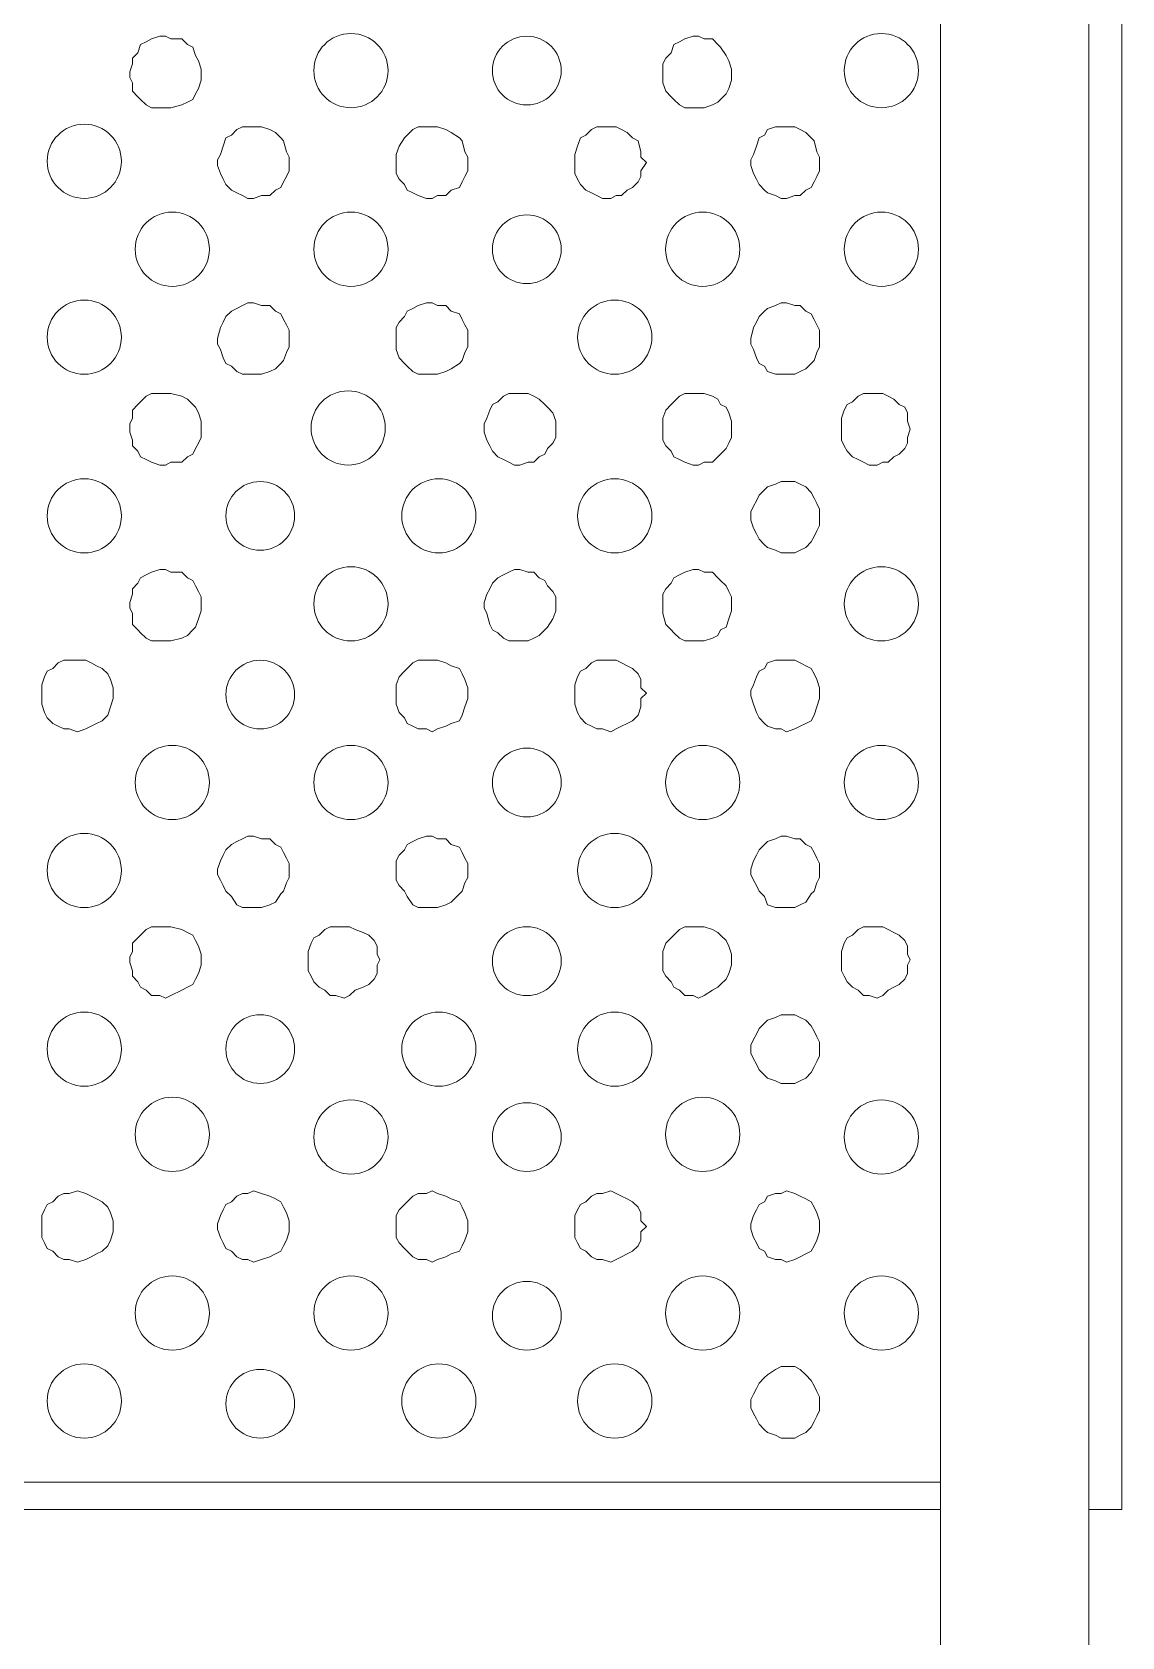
# Model space of a CAD drawing. Header units: inches. Extents: x 0.13 to 4.47, y 0.19 to 3.07.
# Drawn here: x 3.9099 to 4.094, y 0.9853 to 1.2564 of the extents above; entities that cross this region are included whole.
import ezdxf

# ---------------------------------------------------------------- set-up
doc = ezdxf.new("R2010")
doc.units = ezdxf.units.IN
doc.header["$MEASUREMENT"] = 0
doc.layers.add('PDF_PDF5_PDF12_PDF11_0', color=7, linetype='Continuous')
doc.layers.add('PDF_PDF5_PDF12_PDF11_PROYECCION 2', color=7, linetype='Continuous')

msp = doc.modelspace()

# ---------------------------------------------------------------- linework, layer by layer
at = {"layer": 'PDF_PDF5_PDF12_PDF11_0', "lineweight": 5}
msp.add_lwpolyline([(4.08842, 1.46611), (4.08842, 0.81177), (4.06335, 0.81177), (4.06335, 1.46611)], dxfattribs=at)
at = {"layer": 'PDF_PDF5_PDF12_PDF11_PROYECCION 2', "lineweight": 5}
for points in [[(4.08842, 1.00682), (4.094, 1.00682), (4.094, 1.311), (4.08842, 1.311)], [(3.29476, 1.01146), (4.06335, 1.01146)], [(3.29476, 1.00682), (4.06335, 1.00682)]]:
    msp.add_lwpolyline(points, dxfattribs=at)
for points in [[(3.93842, 1.24924), (3.93842, 1.25016), (3.93796, 1.25156), (3.93749, 1.25249), (3.93703, 1.25388), (3.9361, 1.25434), (3.93517, 1.25527), (3.93331, 1.25527), (3.93238, 1.25574), (3.93146, 1.25574), (3.93006, 1.25527), (3.92913, 1.25481), (3.9282, 1.25434), (3.92774, 1.25295), (3.92681, 1.25202), (3.92681, 1.25109), (3.92635, 1.2497), (3.92635, 1.24877), (3.92681, 1.24784), (3.92681, 1.24645), (3.92774, 1.24552), (3.9282, 1.24506), (3.92913, 1.24413), (3.93006, 1.24366), (3.93146, 1.24366), (3.93238, 1.24366), (3.93331, 1.24366), (3.93517, 1.24413), (3.9361, 1.24459), (3.93703, 1.24506), (3.93749, 1.24599), (3.93796, 1.24691), (3.93842, 1.24831)], [(4.02805, 1.24924), (4.02805, 1.25016), (4.02759, 1.25156), (4.02712, 1.25249), (4.02619, 1.25388), (4.02573, 1.25434), (4.0248, 1.25527), (4.02341, 1.25527), (4.02248, 1.25574), (4.02155, 1.25574), (4.02016, 1.25527), (4.01923, 1.25481), (4.0183, 1.25434), (4.01783, 1.25295), (4.01691, 1.25202), (4.01644, 1.25109), (4.01644, 1.2497), (4.01644, 1.24877), (4.01644, 1.24784), (4.01691, 1.24645), (4.01783, 1.24552), (4.0183, 1.24506), (4.01923, 1.24413), (4.02016, 1.24366), (4.02155, 1.24366), (4.02248, 1.24366), (4.02341, 1.24366), (4.0248, 1.24413), (4.02573, 1.24459), (4.02619, 1.24506), (4.02712, 1.24599), (4.02759, 1.24691), (4.02805, 1.24831)], [(3.95328, 1.23438), (3.95328, 1.2353), (3.95282, 1.23623), (3.95235, 1.23809), (3.95189, 1.23855), (3.95096, 1.23948), (3.95003, 1.23995), (3.94864, 1.24041), (3.94725, 1.24041), (3.94632, 1.24041), (3.94539, 1.24041), (3.94446, 1.23995), (3.94353, 1.23902), (3.9426, 1.23855), (3.94214, 1.23716), (3.94167, 1.23577), (3.94121, 1.23484), (3.94121, 1.23391), (3.94167, 1.23252), (3.94214, 1.23159), (3.9426, 1.23066), (3.94353, 1.22973), (3.94446, 1.22927), (3.94539, 1.2288), (3.94632, 1.22834), (3.94725, 1.22834), (3.94864, 1.2288), (3.95003, 1.2288), (3.95096, 1.22973), (3.95189, 1.2302), (3.95235, 1.23112), (3.95282, 1.23205), (3.95328, 1.23298)], [(3.95328, 1.23438), (3.95328, 1.2353), (3.95282, 1.23623), (3.95235, 1.23809), (3.95189, 1.23855), (3.95096, 1.23948), (3.95003, 1.23995), (3.94864, 1.24041), (3.94725, 1.24041), (3.94632, 1.24041), (3.94539, 1.24041), (3.94446, 1.23995), (3.94353, 1.23902), (3.9426, 1.23855), (3.94214, 1.23716), (3.94167, 1.23577), (3.94121, 1.23484), (3.94121, 1.23391), (3.94167, 1.23252), (3.94214, 1.23159), (3.9426, 1.23066), (3.94353, 1.22973), (3.94446, 1.22927), (3.94539, 1.2288), (3.94632, 1.22834), (3.94725, 1.22834), (3.94864, 1.2288), (3.95003, 1.2288), (3.95096, 1.22973), (3.95189, 1.2302), (3.95235, 1.23112), (3.95282, 1.23205), (3.95328, 1.23298)], [(3.98347, 1.23438), (3.98347, 1.2353), (3.983, 1.23623), (3.98254, 1.23809), (3.98208, 1.23855), (3.98068, 1.23948), (3.97975, 1.23995), (3.97836, 1.24041), (3.97743, 1.24041), (3.9765, 1.24041), (3.97511, 1.24041), (3.97418, 1.23995), (3.97325, 1.23902), (3.97279, 1.23855), (3.97186, 1.23716), (3.97139, 1.23577), (3.97139, 1.23484), (3.97139, 1.23391), (3.97139, 1.23252), (3.97186, 1.23159), (3.97279, 1.23066), (3.97325, 1.22973), (3.97418, 1.22927), (3.97511, 1.2288), (3.9765, 1.22834), (3.97743, 1.22834), (3.97836, 1.2288), (3.97975, 1.2288), (3.98068, 1.22973), (3.98208, 1.2302), (3.98254, 1.23112), (3.983, 1.23205), (3.98347, 1.23298)], [(4.01365, 1.23438), (4.01273, 1.2353), (4.01273, 1.23623), (4.01226, 1.23809), (4.01133, 1.23855), (4.0104, 1.23948), (4.00947, 1.23995), (4.00855, 1.24041), (4.00762, 1.24041), (4.00622, 1.24041), (4.0053, 1.24041), (4.00437, 1.23995), (4.00344, 1.23902), (4.00251, 1.23855), (4.00204, 1.23716), (4.00158, 1.23577), (4.00158, 1.23484), (4.00158, 1.23391), (4.00158, 1.23252), (4.00204, 1.23159), (4.00251, 1.23066), (4.00344, 1.22973), (4.00437, 1.22927), (4.0053, 1.2288), (4.00622, 1.22834), (4.00762, 1.22834), (4.00855, 1.2288), (4.00947, 1.2288), (4.0104, 1.22973), (4.01133, 1.2302), (4.01226, 1.23112), (4.01273, 1.23205), (4.01273, 1.23298)], [(4.04291, 1.23438), (4.04291, 1.2353), (4.04245, 1.23623), (4.04198, 1.23809), (4.04152, 1.23855), (4.04059, 1.23948), (4.03966, 1.23995), (4.03873, 1.24041), (4.03734, 1.24041), (4.03641, 1.24041), (4.03548, 1.24041), (4.03409, 1.23995), (4.03362, 1.23902), (4.03269, 1.23855), (4.03223, 1.23716), (4.03177, 1.23577), (4.0313, 1.23484), (4.0313, 1.23391), (4.03177, 1.23252), (4.03223, 1.23159), (4.03269, 1.23066), (4.03362, 1.22973), (4.03409, 1.22927), (4.03548, 1.2288), (4.03641, 1.22834), (4.03734, 1.22834), (4.03873, 1.2288), (4.03966, 1.2288), (4.04059, 1.22973), (4.04152, 1.2302), (4.04198, 1.23112), (4.04245, 1.23205), (4.04291, 1.23298)], [(3.95328, 1.20419), (3.95328, 1.20605), (3.95282, 1.20698), (3.95235, 1.2079), (3.95189, 1.20883), (3.95096, 1.2093), (3.95003, 1.21023), (3.94864, 1.21023), (3.94725, 1.21069), (3.94632, 1.21069), (3.94539, 1.21023), (3.94446, 1.20976), (3.94353, 1.2093), (3.9426, 1.20837), (3.94214, 1.20744), (3.94167, 1.20651), (3.94121, 1.20465), (3.94121, 1.20372), (3.94167, 1.2028), (3.94214, 1.2014), (3.9426, 1.20047), (3.94353, 1.20001), (3.94446, 1.19908), (3.94539, 1.19862), (3.94632, 1.19862), (3.94725, 1.19862), (3.94864, 1.19862), (3.95003, 1.19908), (3.95096, 1.19955), (3.95189, 1.20047), (3.95235, 1.20094), (3.95282, 1.20233), (3.95328, 1.20326)], [(3.95328, 1.20419), (3.95328, 1.20605), (3.95282, 1.20698), (3.95235, 1.2079), (3.95189, 1.20883), (3.95096, 1.2093), (3.95003, 1.21023), (3.94864, 1.21023), (3.94725, 1.21069), (3.94632, 1.21069), (3.94539, 1.21023), (3.94446, 1.20976), (3.94353, 1.2093), (3.9426, 1.20837), (3.94214, 1.20744), (3.94167, 1.20651), (3.94121, 1.20465), (3.94121, 1.20372), (3.94167, 1.2028), (3.94214, 1.2014), (3.9426, 1.20047), (3.94353, 1.20001), (3.94446, 1.19908), (3.94539, 1.19862), (3.94632, 1.19862), (3.94725, 1.19862), (3.94864, 1.19862), (3.95003, 1.19908), (3.95096, 1.19955), (3.95189, 1.20047), (3.95235, 1.20094), (3.95282, 1.20233), (3.95328, 1.20326)], [(3.98347, 1.20419), (3.98347, 1.20605), (3.983, 1.20698), (3.98254, 1.2079), (3.98208, 1.20883), (3.98068, 1.2093), (3.97975, 1.21023), (3.97836, 1.21023), (3.97743, 1.21069), (3.9765, 1.21069), (3.97511, 1.21023), (3.97418, 1.20976), (3.97325, 1.2093), (3.97279, 1.20837), (3.97186, 1.20744), (3.97139, 1.20651), (3.97139, 1.20465), (3.97139, 1.20372), (3.97139, 1.2028), (3.97186, 1.2014), (3.97279, 1.20047), (3.97325, 1.20001), (3.97418, 1.19908), (3.97511, 1.19862), (3.9765, 1.19862), (3.97743, 1.19862), (3.97836, 1.19862), (3.97975, 1.19908), (3.98068, 1.19955), (3.98208, 1.20047), (3.98254, 1.20094), (3.983, 1.20233), (3.98347, 1.20326)], [(4.04291, 1.20419), (4.04291, 1.20605), (4.04245, 1.20698), (4.04198, 1.2079), (4.04152, 1.20883), (4.04059, 1.2093), (4.03966, 1.21023), (4.03873, 1.21023), (4.03734, 1.21069), (4.03641, 1.21069), (4.03548, 1.21023), (4.03409, 1.20976), (4.03362, 1.2093), (4.03269, 1.20837), (4.03223, 1.20744), (4.03177, 1.20651), (4.0313, 1.20465), (4.0313, 1.20372), (4.03177, 1.2028), (4.03223, 1.2014), (4.03269, 1.20047), (4.03362, 1.20001), (4.03409, 1.19908), (4.03548, 1.19862), (4.03641, 1.19862), (4.03734, 1.19862), (4.03873, 1.19862), (4.03966, 1.19908), (4.04059, 1.19955), (4.04152, 1.20047), (4.04198, 1.20094), (4.04245, 1.20233), (4.04291, 1.20326)], [(3.93842, 1.18933), (3.93842, 1.19072), (3.93796, 1.19211), (3.93749, 1.19304), (3.93703, 1.19351), (3.9361, 1.19444), (3.93517, 1.1949), (3.93331, 1.19537), (3.93238, 1.19537), (3.93146, 1.19537), (3.93006, 1.19537), (3.92913, 1.1949), (3.9282, 1.19397), (3.92774, 1.19351), (3.92681, 1.19258), (3.92681, 1.19119), (3.92635, 1.19026), (3.92635, 1.18886), (3.92681, 1.18747), (3.92681, 1.18654), (3.92774, 1.18561), (3.9282, 1.18468), (3.92913, 1.18422), (3.93006, 1.18376), (3.93146, 1.18329), (3.93238, 1.18329), (3.93331, 1.18376), (3.93517, 1.18376), (3.9361, 1.18468), (3.93703, 1.18515), (3.93749, 1.18608), (3.93796, 1.18701), (3.93842, 1.18794)], [(3.99833, 1.18933), (3.99833, 1.19072), (3.99786, 1.19211), (3.99694, 1.19304), (3.99647, 1.19351), (3.99554, 1.19444), (3.99461, 1.1949), (3.99369, 1.19537), (3.99229, 1.19537), (3.99136, 1.19537), (3.99043, 1.19537), (3.98951, 1.1949), (3.98858, 1.19397), (3.98765, 1.19351), (3.98718, 1.19258), (3.98672, 1.19119), (3.98625, 1.19026), (3.98625, 1.18886), (3.98672, 1.18747), (3.98718, 1.18654), (3.98765, 1.18561), (3.98858, 1.18468), (3.98951, 1.18422), (3.99043, 1.18376), (3.99136, 1.18329), (3.99229, 1.18329), (3.99369, 1.18376), (3.99461, 1.18376), (3.99554, 1.18468), (3.99647, 1.18515), (3.99694, 1.18608), (3.99786, 1.18701), (3.99833, 1.18794)], [(4.02805, 1.18933), (4.02805, 1.19072), (4.02759, 1.19211), (4.02712, 1.19304), (4.02619, 1.19351), (4.02573, 1.19444), (4.0248, 1.1949), (4.02341, 1.19537), (4.02248, 1.19537), (4.02155, 1.19537), (4.02016, 1.19537), (4.01923, 1.1949), (4.0183, 1.19397), (4.01783, 1.19351), (4.01691, 1.19258), (4.01644, 1.19119), (4.01644, 1.19026), (4.01644, 1.18886), (4.01644, 1.18747), (4.01691, 1.18654), (4.01783, 1.18561), (4.0183, 1.18468), (4.01923, 1.18422), (4.02016, 1.18376), (4.02155, 1.18329), (4.02248, 1.18329), (4.02341, 1.18376), (4.0248, 1.18376), (4.02573, 1.18468), (4.02619, 1.18515), (4.02712, 1.18608), (4.02759, 1.18701), (4.02805, 1.18794)], [(4.05824, 1.18933), (4.05777, 1.19072), (4.05777, 1.19211), (4.05731, 1.19304), (4.05638, 1.19351), (4.05545, 1.19444), (4.05452, 1.1949), (4.05359, 1.19537), (4.05266, 1.19537), (4.05127, 1.19537), (4.05034, 1.19537), (4.04941, 1.1949), (4.04848, 1.19397), (4.04756, 1.19351), (4.04709, 1.19258), (4.04663, 1.19119), (4.04663, 1.19026), (4.04663, 1.18886), (4.04663, 1.18747), (4.04709, 1.18654), (4.04756, 1.18561), (4.04848, 1.18468), (4.04941, 1.18422), (4.05034, 1.18376), (4.05127, 1.18329), (4.05266, 1.18329), (4.05359, 1.18376), (4.05452, 1.18376), (4.05545, 1.18468), (4.05638, 1.18515), (4.05731, 1.18608), (4.05777, 1.18701), (4.05777, 1.18794)], [(4.04291, 1.17493), (4.04291, 1.17586), (4.04245, 1.17679), (4.04198, 1.17772), (4.04152, 1.17865), (4.04059, 1.17958), (4.03966, 1.18004), (4.03873, 1.1805), (4.03734, 1.1805), (4.03641, 1.1805), (4.03548, 1.18004), (4.03409, 1.17958), (4.03362, 1.17911), (4.03269, 1.17818), (4.03223, 1.17725), (4.03177, 1.17633), (4.0313, 1.1754), (4.0313, 1.174), (4.03177, 1.17261), (4.03223, 1.17168), (4.03269, 1.17075), (4.03362, 1.16982), (4.03409, 1.16936), (4.03548, 1.16889), (4.03641, 1.16843), (4.03734, 1.16843), (4.03873, 1.16843), (4.03966, 1.16889), (4.04059, 1.16936), (4.04152, 1.17029), (4.04198, 1.17122), (4.04245, 1.17215), (4.04291, 1.17307)], [(3.93842, 1.15961), (3.93842, 1.161), (3.93796, 1.16193), (3.93749, 1.16286), (3.93703, 1.16379), (3.9361, 1.16425), (3.93517, 1.16518), (3.93331, 1.16518), (3.93238, 1.16564), (3.93146, 1.16564), (3.93006, 1.16518), (3.92913, 1.16472), (3.9282, 1.16425), (3.92774, 1.16332), (3.92681, 1.16239), (3.92681, 1.16146), (3.92635, 1.16007), (3.92635, 1.15914), (3.92681, 1.15821), (3.92681, 1.15636), (3.92774, 1.15543), (3.9282, 1.15496), (3.92913, 1.15403), (3.93006, 1.15357), (3.93146, 1.15357), (3.93238, 1.15357), (3.93331, 1.15357), (3.93517, 1.15403), (3.9361, 1.1545), (3.93703, 1.15543), (3.93749, 1.15589), (3.93796, 1.15728), (3.93842, 1.15868)], [(3.99833, 1.15961), (3.99833, 1.161), (3.99786, 1.16193), (3.99694, 1.16286), (3.99647, 1.16379), (3.99554, 1.16425), (3.99461, 1.16518), (3.99369, 1.16518), (3.99229, 1.16564), (3.99136, 1.16564), (3.99043, 1.16518), (3.98951, 1.16472), (3.98858, 1.16425), (3.98765, 1.16332), (3.98718, 1.16239), (3.98672, 1.16146), (3.98625, 1.16007), (3.98625, 1.15914), (3.98672, 1.15821), (3.98718, 1.15636), (3.98765, 1.15543), (3.98858, 1.15496), (3.98951, 1.15403), (3.99043, 1.15357), (3.99136, 1.15357), (3.99229, 1.15357), (3.99369, 1.15357), (3.99461, 1.15403), (3.99554, 1.1545), (3.99647, 1.15543), (3.99694, 1.15589), (3.99786, 1.15728), (3.99833, 1.15868)], [(4.02805, 1.15961), (4.02805, 1.161), (4.02759, 1.16193), (4.02712, 1.16286), (4.02619, 1.16379), (4.02573, 1.16425), (4.0248, 1.16518), (4.02341, 1.16518), (4.02248, 1.16564), (4.02155, 1.16564), (4.02016, 1.16518), (4.01923, 1.16472), (4.0183, 1.16425), (4.01783, 1.16332), (4.01691, 1.16239), (4.01644, 1.16146), (4.01644, 1.16007), (4.01644, 1.15914), (4.01644, 1.15821), (4.01691, 1.15636), (4.01783, 1.15543), (4.0183, 1.15496), (4.01923, 1.15403), (4.02016, 1.15357), (4.02155, 1.15357), (4.02248, 1.15357), (4.02341, 1.15357), (4.0248, 1.15403), (4.02573, 1.1545), (4.02619, 1.15543), (4.02712, 1.15589), (4.02759, 1.15728), (4.02805, 1.15868)], [(3.92356, 1.14475), (3.92356, 1.14567), (3.9231, 1.14707), (3.92263, 1.148), (3.9217, 1.14893), (3.92077, 1.14939), (3.91985, 1.14985), (3.91892, 1.15032), (3.91752, 1.15032), (3.91613, 1.15032), (3.9152, 1.15032), (3.91427, 1.14985), (3.91334, 1.14893), (3.91242, 1.14846), (3.91195, 1.14753), (3.91149, 1.14614), (3.91149, 1.14521), (3.91149, 1.14428), (3.91149, 1.14289), (3.91195, 1.1415), (3.91242, 1.14057), (3.91334, 1.13964), (3.91427, 1.13917), (3.9152, 1.13871), (3.91613, 1.13871), (3.91752, 1.13824), (3.91892, 1.13871), (3.91985, 1.13917), (3.92077, 1.13964), (3.9217, 1.1401), (3.92263, 1.14103), (3.9231, 1.14242), (3.92356, 1.14382)], [(3.98347, 1.14475), (3.98347, 1.14567), (3.983, 1.14707), (3.98254, 1.148), (3.98208, 1.14893), (3.98068, 1.14939), (3.97975, 1.14985), (3.97836, 1.15032), (3.97743, 1.15032), (3.9765, 1.15032), (3.97511, 1.15032), (3.97418, 1.14985), (3.97325, 1.14893), (3.97279, 1.14846), (3.97186, 1.14753), (3.97139, 1.14614), (3.97139, 1.14521), (3.97139, 1.14428), (3.97139, 1.14289), (3.97186, 1.1415), (3.97279, 1.14057), (3.97325, 1.13964), (3.97418, 1.13917), (3.97511, 1.13871), (3.9765, 1.13871), (3.97743, 1.13824), (3.97836, 1.13871), (3.97975, 1.13917), (3.98068, 1.13964), (3.98208, 1.1401), (3.98254, 1.14103), (3.983, 1.14242), (3.98347, 1.14382)], [(4.01365, 1.14475), (4.01273, 1.14567), (4.01273, 1.14707), (4.01226, 1.148), (4.01133, 1.14893), (4.0104, 1.14939), (4.00947, 1.14985), (4.00855, 1.15032), (4.00762, 1.15032), (4.00622, 1.15032), (4.0053, 1.15032), (4.00437, 1.14985), (4.00344, 1.14893), (4.00251, 1.14846), (4.00204, 1.14753), (4.00158, 1.14614), (4.00158, 1.14521), (4.00158, 1.14428), (4.00158, 1.14289), (4.00204, 1.1415), (4.00251, 1.14057), (4.00344, 1.13964), (4.00437, 1.13917), (4.0053, 1.13871), (4.00622, 1.13871), (4.00762, 1.13824), (4.00855, 1.13871), (4.00947, 1.13917), (4.0104, 1.13964), (4.01133, 1.1401), (4.01226, 1.14103), (4.01273, 1.14242), (4.01273, 1.14382)], [(4.04291, 1.14475), (4.04291, 1.14567), (4.04245, 1.14707), (4.04198, 1.148), (4.04152, 1.14893), (4.04059, 1.14939), (4.03966, 1.14985), (4.03873, 1.15032), (4.03734, 1.15032), (4.03641, 1.15032), (4.03548, 1.15032), (4.03409, 1.14985), (4.03362, 1.14893), (4.03269, 1.14846), (4.03223, 1.14753), (4.03177, 1.14614), (4.0313, 1.14521), (4.0313, 1.14428), (4.03177, 1.14289), (4.03223, 1.1415), (4.03269, 1.14057), (4.03362, 1.13964), (4.03409, 1.13917), (4.03548, 1.13871), (4.03641, 1.13871), (4.03734, 1.13824), (4.03873, 1.13871), (4.03966, 1.13917), (4.04059, 1.13964), (4.04152, 1.1401), (4.04198, 1.14103), (4.04245, 1.14242), (4.04291, 1.14382)], [(3.95328, 1.11456), (3.95328, 1.11595), (3.95282, 1.11688), (3.95235, 1.11781), (3.95189, 1.11874), (3.95096, 1.1192), (3.95003, 1.12013), (3.94864, 1.12013), (3.94725, 1.1206), (3.94632, 1.1206), (3.94539, 1.12013), (3.94446, 1.11967), (3.94353, 1.1192), (3.9426, 1.11828), (3.94214, 1.11735), (3.94167, 1.11642), (3.94121, 1.11502), (3.94121, 1.1141), (3.94167, 1.11317), (3.94214, 1.11224), (3.9426, 1.11131), (3.94353, 1.11038), (3.94446, 1.10899), (3.94539, 1.10852), (3.94632, 1.10852), (3.94725, 1.10852), (3.94864, 1.10852), (3.95003, 1.10899), (3.95096, 1.10945), (3.95189, 1.11084), (3.95235, 1.11131), (3.95282, 1.1127), (3.95328, 1.11363)], [(3.95328, 1.11456), (3.95328, 1.11595), (3.95282, 1.11688), (3.95235, 1.11781), (3.95189, 1.11874), (3.95096, 1.1192), (3.95003, 1.12013), (3.94864, 1.12013), (3.94725, 1.1206), (3.94632, 1.1206), (3.94539, 1.12013), (3.94446, 1.11967), (3.94353, 1.1192), (3.9426, 1.11828), (3.94214, 1.11735), (3.94167, 1.11642), (3.94121, 1.11502), (3.94121, 1.1141), (3.94167, 1.11317), (3.94214, 1.11224), (3.9426, 1.11131), (3.94353, 1.11038), (3.94446, 1.10899), (3.94539, 1.10852), (3.94632, 1.10852), (3.94725, 1.10852), (3.94864, 1.10852), (3.95003, 1.10899), (3.95096, 1.10945), (3.95189, 1.11084), (3.95235, 1.11131), (3.95282, 1.1127), (3.95328, 1.11363)], [(3.98347, 1.11456), (3.98347, 1.11595), (3.983, 1.11688), (3.98254, 1.11781), (3.98208, 1.11874), (3.98068, 1.1192), (3.97975, 1.12013), (3.97836, 1.12013), (3.97743, 1.1206), (3.9765, 1.1206), (3.97511, 1.12013), (3.97418, 1.11967), (3.97325, 1.1192), (3.97279, 1.11828), (3.97186, 1.11735), (3.97139, 1.11642), (3.97139, 1.11502), (3.97139, 1.1141), (3.97139, 1.11317), (3.97186, 1.11224), (3.97279, 1.11131), (3.97325, 1.11038), (3.97418, 1.10899), (3.97511, 1.10852), (3.9765, 1.10852), (3.97743, 1.10852), (3.97836, 1.10852), (3.97975, 1.10899), (3.98068, 1.10945), (3.98208, 1.11084), (3.98254, 1.11131), (3.983, 1.1127), (3.98347, 1.11363)], [(4.04291, 1.11456), (4.04291, 1.11595), (4.04245, 1.11688), (4.04198, 1.11781), (4.04152, 1.11874), (4.04059, 1.1192), (4.03966, 1.12013), (4.03873, 1.12013), (4.03734, 1.1206), (4.03641, 1.1206), (4.03548, 1.12013), (4.03409, 1.11967), (4.03362, 1.1192), (4.03269, 1.11828), (4.03223, 1.11735), (4.03177, 1.11642), (4.0313, 1.11502), (4.0313, 1.1141), (4.03177, 1.11317), (4.03223, 1.11224), (4.03269, 1.11131), (4.03362, 1.11038), (4.03409, 1.10899), (4.03548, 1.10852), (4.03641, 1.10852), (4.03734, 1.10852), (4.03873, 1.10852), (4.03966, 1.10899), (4.04059, 1.10945), (4.04152, 1.11084), (4.04198, 1.11131), (4.04245, 1.1127), (4.04291, 1.11363)], [(3.93842, 1.0997), (3.93842, 1.10063), (3.93796, 1.10202), (3.93749, 1.10295), (3.93703, 1.10388), (3.9361, 1.10434), (3.93517, 1.10481), (3.93331, 1.10527), (3.93238, 1.10527), (3.93146, 1.10527), (3.93006, 1.10527), (3.92913, 1.10481), (3.9282, 1.10388), (3.92774, 1.10341), (3.92681, 1.10249), (3.92681, 1.10109), (3.92635, 1.10016), (3.92635, 1.09923), (3.92681, 1.09784), (3.92681, 1.09691), (3.92774, 1.09598), (3.9282, 1.09506), (3.92913, 1.09459), (3.93006, 1.09366), (3.93146, 1.09366), (3.93238, 1.0932), (3.93331, 1.09366), (3.93517, 1.09459), (3.9361, 1.09506), (3.93703, 1.09552), (3.93749, 1.09645), (3.93796, 1.09738), (3.93842, 1.09877)], [(3.96861, 1.0997), (3.96814, 1.10063), (3.96814, 1.10202), (3.96768, 1.10295), (3.96675, 1.10388), (3.96582, 1.10434), (3.96443, 1.10481), (3.9635, 1.10527), (3.96257, 1.10527), (3.96118, 1.10527), (3.96025, 1.10527), (3.95932, 1.10481), (3.95839, 1.10388), (3.95746, 1.10341), (3.957, 1.10249), (3.95653, 1.10109), (3.95653, 1.10016), (3.95653, 1.09923), (3.95653, 1.09784), (3.957, 1.09691), (3.95746, 1.09598), (3.95839, 1.09506), (3.95932, 1.09459), (3.96025, 1.09366), (3.96118, 1.09366), (3.96257, 1.0932), (3.9635, 1.09366), (3.96443, 1.09459), (3.96582, 1.09506), (3.96675, 1.09552), (3.96768, 1.09645), (3.96814, 1.09738), (3.96814, 1.09877)], [(3.96861, 1.0997), (3.96814, 1.10063), (3.96814, 1.10202), (3.96768, 1.10295), (3.96675, 1.10388), (3.96582, 1.10434), (3.96443, 1.10481), (3.9635, 1.10527), (3.96257, 1.10527), (3.96118, 1.10527), (3.96025, 1.10527), (3.95932, 1.10481), (3.95839, 1.10388), (3.95746, 1.10341), (3.957, 1.10249), (3.95653, 1.10109), (3.95653, 1.10016), (3.95653, 1.09923), (3.95653, 1.09784), (3.957, 1.09691), (3.95746, 1.09598), (3.95839, 1.09506), (3.95932, 1.09459), (3.96025, 1.09366), (3.96118, 1.09366), (3.96257, 1.0932), (3.9635, 1.09366), (3.96443, 1.09459), (3.96582, 1.09506), (3.96675, 1.09552), (3.96768, 1.09645), (3.96814, 1.09738), (3.96814, 1.09877)], [(4.02805, 1.0997), (4.02805, 1.10063), (4.02759, 1.10202), (4.02712, 1.10295), (4.02619, 1.10388), (4.02573, 1.10434), (4.0248, 1.10481), (4.02341, 1.10527), (4.02248, 1.10527), (4.02155, 1.10527), (4.02016, 1.10527), (4.01923, 1.10481), (4.0183, 1.10388), (4.01783, 1.10341), (4.01691, 1.10249), (4.01644, 1.10109), (4.01644, 1.10016), (4.01644, 1.09923), (4.01644, 1.09784), (4.01691, 1.09691), (4.01783, 1.09598), (4.0183, 1.09506), (4.01923, 1.09459), (4.02016, 1.09366), (4.02155, 1.09366), (4.02248, 1.0932), (4.02341, 1.09366), (4.0248, 1.09459), (4.02573, 1.09506), (4.02619, 1.09552), (4.02712, 1.09645), (4.02759, 1.09738), (4.02805, 1.09877)], [(4.05824, 1.0997), (4.05777, 1.10063), (4.05777, 1.10202), (4.05731, 1.10295), (4.05638, 1.10388), (4.05545, 1.10434), (4.05452, 1.10481), (4.05359, 1.10527), (4.05266, 1.10527), (4.05127, 1.10527), (4.05034, 1.10527), (4.04941, 1.10481), (4.04848, 1.10388), (4.04756, 1.10341), (4.04709, 1.10249), (4.04663, 1.10109), (4.04663, 1.10016), (4.04663, 1.09923), (4.04663, 1.09784), (4.04709, 1.09691), (4.04756, 1.09598), (4.04848, 1.09506), (4.04941, 1.09459), (4.05034, 1.09366), (4.05127, 1.09366), (4.05266, 1.0932), (4.05359, 1.09366), (4.05452, 1.09459), (4.05545, 1.09506), (4.05638, 1.09552), (4.05731, 1.09645), (4.05777, 1.09738), (4.05777, 1.09877)], [(4.04291, 1.08484), (4.04291, 1.08577), (4.04245, 1.0867), (4.04198, 1.08762), (4.04152, 1.08855), (4.04059, 1.08948), (4.03966, 1.08995), (4.03873, 1.09041), (4.03734, 1.09041), (4.03641, 1.09041), (4.03548, 1.08995), (4.03409, 1.08948), (4.03362, 1.08902), (4.03269, 1.08809), (4.03223, 1.08716), (4.03177, 1.08623), (4.0313, 1.0853), (4.0313, 1.08391), (4.03177, 1.08298), (4.03223, 1.08205), (4.03269, 1.08112), (4.03362, 1.08019), (4.03409, 1.07973), (4.03548, 1.07927), (4.03641, 1.0788), (4.03734, 1.0788), (4.03873, 1.0788), (4.03966, 1.07927), (4.04059, 1.07973), (4.04152, 1.08066), (4.04198, 1.08159), (4.04245, 1.08252), (4.04291, 1.08345)], [(3.92356, 1.05465), (3.92356, 1.05558), (3.9231, 1.05697), (3.92263, 1.0579), (3.9217, 1.05883), (3.92077, 1.0593), (3.91985, 1.05976), (3.91892, 1.06023), (3.91752, 1.06069), (3.91613, 1.06023), (3.9152, 1.06023), (3.91427, 1.05976), (3.91334, 1.05883), (3.91242, 1.05837), (3.91195, 1.05744), (3.91149, 1.05651), (3.91149, 1.05512), (3.91149, 1.05419), (3.91149, 1.05279), (3.91195, 1.05187), (3.91242, 1.05094), (3.91334, 1.05047), (3.91427, 1.04954), (3.9152, 1.04908), (3.91613, 1.04908), (3.91752, 1.04862), (3.91892, 1.04908), (3.91985, 1.04954), (3.92077, 1.05001), (3.9217, 1.05047), (3.92263, 1.0514), (3.9231, 1.05233), (3.92356, 1.05372)], [(3.95328, 1.05465), (3.95328, 1.05558), (3.95282, 1.05697), (3.95235, 1.0579), (3.95189, 1.05883), (3.95096, 1.0593), (3.95003, 1.05976), (3.94864, 1.06023), (3.94725, 1.06069), (3.94632, 1.06023), (3.94539, 1.06023), (3.94446, 1.05976), (3.94353, 1.05883), (3.9426, 1.05837), (3.94214, 1.05744), (3.94167, 1.05651), (3.94121, 1.05512), (3.94121, 1.05419), (3.94167, 1.05279), (3.94214, 1.05187), (3.9426, 1.05094), (3.94353, 1.05047), (3.94446, 1.04954), (3.94539, 1.04908), (3.94632, 1.04908), (3.94725, 1.04862), (3.94864, 1.04908), (3.95003, 1.04954), (3.95096, 1.05001), (3.95189, 1.05047), (3.95235, 1.0514), (3.95282, 1.05233), (3.95328, 1.05372)], [(3.95328, 1.05465), (3.95328, 1.05558), (3.95282, 1.05697), (3.95235, 1.0579), (3.95189, 1.05883), (3.95096, 1.0593), (3.95003, 1.05976), (3.94864, 1.06023), (3.94725, 1.06069), (3.94632, 1.06023), (3.94539, 1.06023), (3.94446, 1.05976), (3.94353, 1.05883), (3.9426, 1.05837), (3.94214, 1.05744), (3.94167, 1.05651), (3.94121, 1.05512), (3.94121, 1.05419), (3.94167, 1.05279), (3.94214, 1.05187), (3.9426, 1.05094), (3.94353, 1.05047), (3.94446, 1.04954), (3.94539, 1.04908), (3.94632, 1.04908), (3.94725, 1.04862), (3.94864, 1.04908), (3.95003, 1.04954), (3.95096, 1.05001), (3.95189, 1.05047), (3.95235, 1.0514), (3.95282, 1.05233), (3.95328, 1.05372)], [(3.98347, 1.05465), (3.98347, 1.05558), (3.983, 1.05697), (3.98254, 1.0579), (3.98208, 1.05883), (3.98068, 1.0593), (3.97975, 1.05976), (3.97836, 1.06023), (3.97743, 1.06069), (3.9765, 1.06023), (3.97511, 1.06023), (3.97418, 1.05976), (3.97325, 1.05883), (3.97279, 1.05837), (3.97186, 1.05744), (3.97139, 1.05651), (3.97139, 1.05512), (3.97139, 1.05419), (3.97139, 1.05279), (3.97186, 1.05187), (3.97279, 1.05094), (3.97325, 1.05047), (3.97418, 1.04954), (3.97511, 1.04908), (3.9765, 1.04908), (3.97743, 1.04862), (3.97836, 1.04908), (3.97975, 1.04954), (3.98068, 1.05001), (3.98208, 1.05047), (3.98254, 1.0514), (3.983, 1.05233), (3.98347, 1.05372)], [(4.01365, 1.05465), (4.01273, 1.05558), (4.01273, 1.05697), (4.01226, 1.0579), (4.01133, 1.05883), (4.0104, 1.0593), (4.00947, 1.05976), (4.00855, 1.06023), (4.00762, 1.06069), (4.00622, 1.06023), (4.0053, 1.06023), (4.00437, 1.05976), (4.00344, 1.05883), (4.00251, 1.05837), (4.00204, 1.05744), (4.00158, 1.05651), (4.00158, 1.05512), (4.00158, 1.05419), (4.00158, 1.05279), (4.00204, 1.05187), (4.00251, 1.05094), (4.00344, 1.05047), (4.00437, 1.04954), (4.0053, 1.04908), (4.00622, 1.04908), (4.00762, 1.04862), (4.00855, 1.04908), (4.00947, 1.04954), (4.0104, 1.05001), (4.01133, 1.05047), (4.01226, 1.0514), (4.01273, 1.05233), (4.01273, 1.05372)], [(4.04291, 1.05465), (4.04291, 1.05558), (4.04245, 1.05697), (4.04198, 1.0579), (4.04152, 1.05883), (4.04059, 1.0593), (4.03966, 1.05976), (4.03873, 1.06023), (4.03734, 1.06069), (4.03641, 1.06023), (4.03548, 1.06023), (4.03409, 1.05976), (4.03362, 1.05883), (4.03269, 1.05837), (4.03223, 1.05744), (4.03177, 1.05651), (4.0313, 1.05512), (4.0313, 1.05419), (4.03177, 1.05279), (4.03223, 1.05187), (4.03269, 1.05094), (4.03362, 1.05047), (4.03409, 1.04954), (4.03548, 1.04908), (4.03641, 1.04908), (4.03734, 1.04862), (4.03873, 1.04908), (4.03966, 1.04954), (4.04059, 1.05001), (4.04152, 1.05047), (4.04198, 1.0514), (4.04245, 1.05233), (4.04291, 1.05372)], [(4.04291, 1.02447), (4.04291, 1.02586), (4.04245, 1.02679), (4.04198, 1.02772), (4.04152, 1.02865), (4.04059, 1.02957), (4.03966, 1.0305), (4.03873, 1.03097), (4.03734, 1.03097), (4.03641, 1.03097), (4.03548, 1.0305), (4.03409, 1.02957), (4.03362, 1.02911), (4.03269, 1.02818), (4.03223, 1.02725), (4.03177, 1.02632), (4.0313, 1.0254), (4.0313, 1.024), (4.03177, 1.02307), (4.03223, 1.02214), (4.03269, 1.02122), (4.03362, 1.02029), (4.03409, 1.01982), (4.03548, 1.01936), (4.03641, 1.01889), (4.03734, 1.01889), (4.03873, 1.01889), (4.03966, 1.01936), (4.04059, 1.01982), (4.04152, 1.02075), (4.04198, 1.02168), (4.04245, 1.02261), (4.04291, 1.02354)]]:
    msp.add_lwpolyline(points, close=True, dxfattribs=at)
for centre, radius in [((3.96373, 1.24993), 0.00627), ((3.96373, 1.24993), 0.00627), ((3.99345, 1.24993), 0.00581), ((4.05336, 1.24993), 0.00627), ((3.91868, 1.23461), 0.00627), ((3.93355, 1.21975), 0.00627), ((3.96373, 1.21975), 0.00627), ((3.96373, 1.21975), 0.00627), ((3.99345, 1.21975), 0.00581), ((4.02317, 1.21975), 0.00627), ((4.05336, 1.21975), 0.00627), ((3.91868, 1.20489), 0.00627), ((4.00831, 1.20489), 0.00627), ((3.96327, 1.18956), 0.00627), ((3.96327, 1.18956), 0.00627), ((3.91868, 1.1747), 0.00627), ((3.94841, 1.1747), 0.00581), ((3.94841, 1.1747), 0.00581), ((3.97859, 1.1747), 0.00627), ((4.00831, 1.1747), 0.00627), ((3.96373, 1.15984), 0.00627), ((3.96373, 1.15984), 0.00627), ((4.05336, 1.15984), 0.00627), ((3.94841, 1.14451), 0.00581), ((3.94841, 1.14451), 0.00581), ((3.93355, 1.12965), 0.00627), ((3.96373, 1.12965), 0.00627), ((3.96373, 1.12965), 0.00627), ((3.99345, 1.12965), 0.00581), ((4.02317, 1.12965), 0.00627), ((4.05336, 1.12965), 0.00627), ((3.91868, 1.11479), 0.00627), ((4.00831, 1.11479), 0.00627), ((3.99345, 1.09947), 0.00581), ((3.91868, 1.08461), 0.00627), ((3.94841, 1.08461), 0.00581), ((3.94841, 1.08461), 0.00581), ((3.97859, 1.08461), 0.00627), ((4.00831, 1.08461), 0.00627), ((3.93355, 1.07021), 0.00627), ((4.02317, 1.07021), 0.00627), ((3.96373, 1.06975), 0.00627), ((3.96373, 1.06975), 0.00627), ((3.99345, 1.06975), 0.00581), ((4.05336, 1.06975), 0.00627), ((3.93355, 1.04002), 0.00627), ((3.96373, 1.04002), 0.00627), ((3.99345, 1.03956), 0.00581), ((4.02317, 1.04002), 0.00627), ((4.05336, 1.04002), 0.00627), ((3.91868, 1.02516), 0.00627), ((3.94841, 1.0247), 0.00581), ((3.94841, 1.0247), 0.00581), ((3.97859, 1.02516), 0.00627), ((4.00831, 1.02516), 0.00627)]:
    msp.add_circle(centre, radius, dxfattribs=at)

doc.saveas('drawing.dxf')
